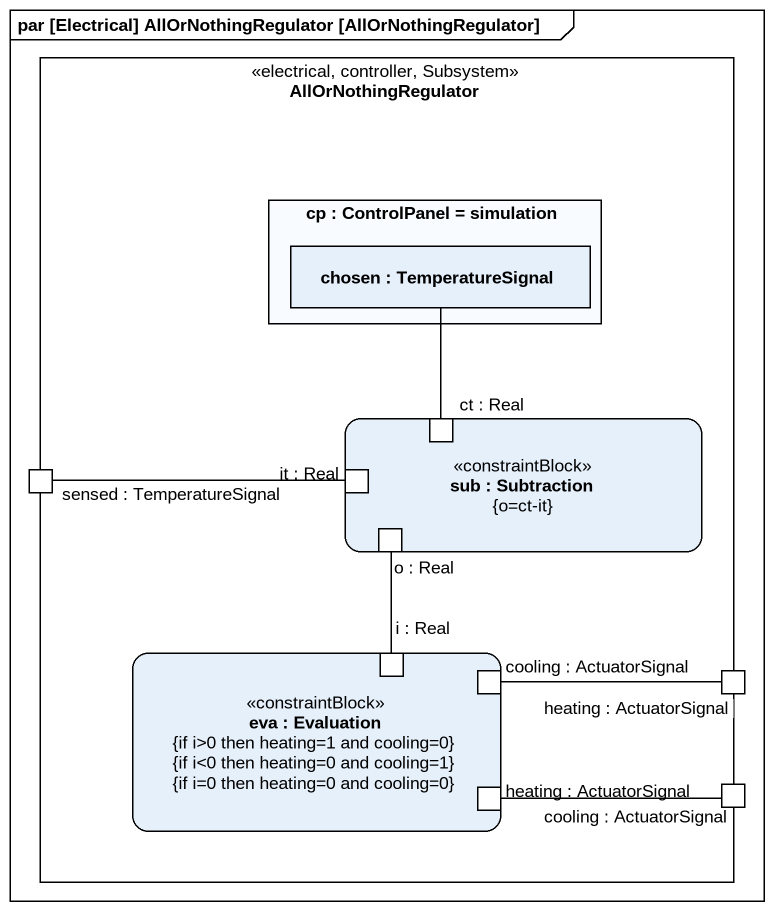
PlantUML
@startuml
mainframe par [Electrical] AllOrNothingRegulator [AllOrNothingRegulator]
rectangle AllOrNothingRegulator <<electrical, controller, Subsystem>> {
  rectangle "cp : ControlPanel = simulation" as cp {
    rectangle "chosen : TemperatureSignal" as chosen
  }
  rectangle "sub : Subtraction\n{o=ct-it}" as sub <<constraintBlock>> {
    port "ct : Real" as ct_Real
    port "it : Real" as it_Real
    port "o : Real" as o_Real
  }
  port "sensed : TemperatureSignal" as sensed_TemperatureSignal
  rectangle "eva : Evaluation\n{if i>0 then heating=1 and cooling=0}\n{if i<0 then heating=0 and cooling=1}\n{if i=0 then heating=0 and cooling=0}" as eva <<constraintBlock>> {
    port "i : Real" as i_Real
    port "cooling : ActuatorSignal" as cooling_ActuatorSignal
    port "heating : ActuatorSignal" as heating_ActuatorSignal_2
  }
  port "heating : ActuatorSignal" as heating_ActuatorSignal
  port "cooling : ActuatorSignal" as cooling_ActuatorSignal_2
}
ct_Real -up- chosen
it_Real -left- sensed_TemperatureSignal
o_Real -- i_Real
cooling_ActuatorSignal -right- heating_ActuatorSignal
heating_ActuatorSignal_2 -right- cooling_ActuatorSignal_2
@enduml
